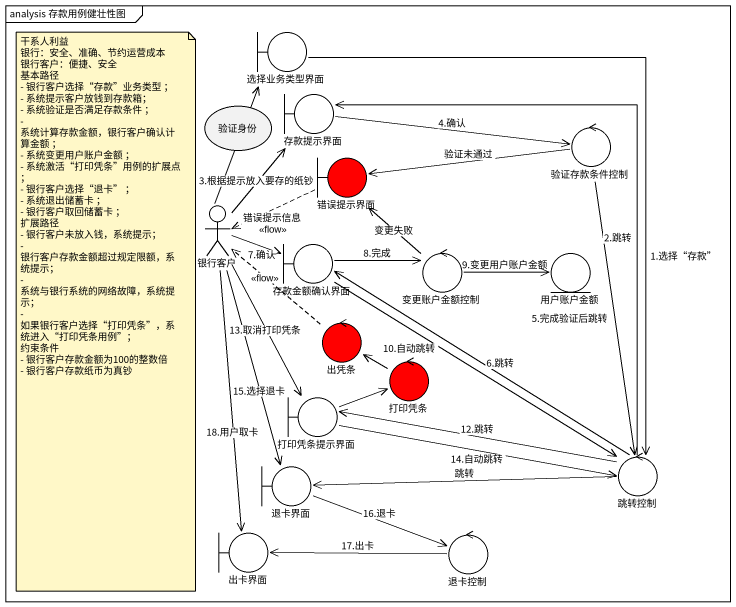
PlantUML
@startuml
mainframe analysis 存款用例健壮性图
boundary 选择业务类型界面
usecase 验证身份
boundary 存款提示界面
control 验证存款条件控制
boundary 错误提示界面 #FF0000
actor 银行客户
boundary 存款金额确认界面
control 变更账户金额控制
entity 用户账户金额
control 出凭条 #FF0000
control 打印凭条 #FF0000
boundary 打印凭条提示界面
boundary 退卡界面
control 跳转控制
boundary 出卡界面
control 退卡控制
选择业务类型界面 --> 跳转控制 : 1.选择“存款”
存款提示界面 -right-> 验证存款条件控制 : 4.确认
验证存款条件控制 -left-> 错误提示界面 : 验证未通过
验证存款条件控制 --> 跳转控制 : 5.完成验证后跳转
错误提示界面 .left.> 银行客户 : 错误提示信息\n<<flow>>
银行客户 -up-> 选择业务类型界面
银行客户 -up-> 存款提示界面 : 3.根据提示放入要存的纸钞
银行客户 -right-> 存款金额确认界面 : 7.确认
银行客户 --> 打印凭条提示界面 : 13.取消打印凭条
银行客户 --> 退卡界面 : 15.选择退卡
银行客户 --> 出卡界面 : 18.用户取卡
存款金额确认界面 -right-> 变更账户金额控制 : 8.完成
存款金额确认界面 --> 跳转控制 : 10.自动跳转
变更账户金额控制 -up-> 错误提示界面 : 变更失败
变更账户金额控制 -right-> 用户账户金额 : 9.变更用户账户金额
出凭条 .up.> 银行客户 : <<flow>>
打印凭条 -left-> 出凭条
打印凭条提示界面 -right-> 打印凭条
打印凭条提示界面 -right-> 跳转控制 : 14.自动跳转
退卡界面 -right-> 退卡控制 : 16.退卡
跳转控制 -up-> 存款提示界面 : 2.跳转
跳转控制 -up-> 存款金额确认界面 : 6.跳转
跳转控制 -left-> 打印凭条提示界面 : 12.跳转
跳转控制 -left-> 退卡界面 : 跳转
退卡控制 -left-> 出卡界面 : 17.出卡
note as N1
  干系人利益
  银行：安全、准确、节约运营成本
  银行客户：便捷、安全
  基本路径
  - 银行客户选择“存款”业务类型 ；
  - 系统提示客户放钱到存款箱；
  - 系统验证是否满足存款条件 ；
  - 系统计算存款金额，银行客户确认计算金额 ；
  - 系统变更用户账户金额 ；
  - 系统激活“打印凭条”用例的扩展点 ；
  - 银行客户选择“退卡” ；
  - 系统退出储蓄卡 ；
  - 银行客户取回储蓄卡 ；
  扩展路径
  - 银行客户未放入钱，系统提示；
  - 银行客户存款金额超过规定限额，系统提示；
  - 系统与银行系统的网络故障，系统提示；
  - 如果银行客户选择“打印凭条”，系统进入“打印凭条用例”；
  约束条件
  - 银行客户存款金额为100的整数倍
  - 银行客户存款纸币为真钞
end note
@enduml
